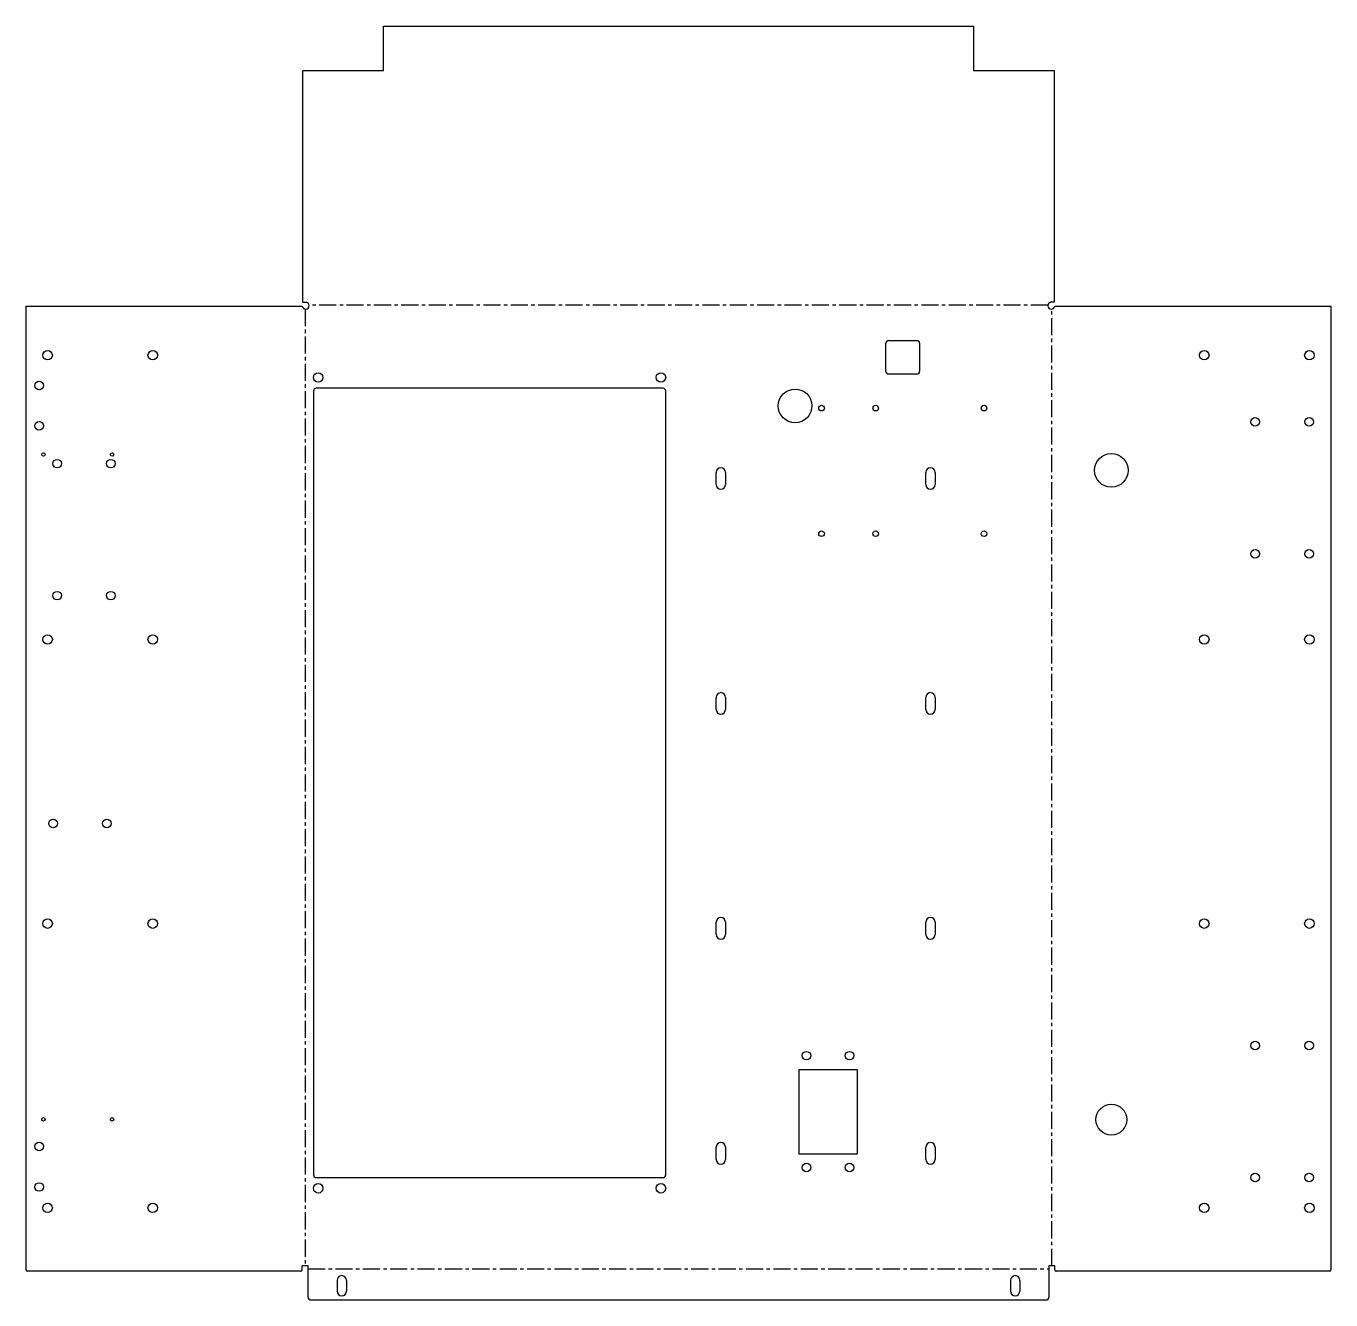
# Model space of a CAD drawing. Header units: millimetres. Extents: x -484 to 484, y -381 to 565.
import ezdxf

# ---------------------------------------------------------------- set-up
doc = ezdxf.new("R2010")
doc.units = ezdxf.units.MM
doc.linetypes.add('CENTERX2', pattern=[20.32, 12.7, -2.54, 2.54, -2.54])

msp = doc.modelspace()

# ---------------------------------------------------------------- linework, layer by layer
at = {"color": 7, "linetype": 'Continuous', "lineweight": 25}
for p, q in [((-219, 531.84), (-219, 564.84)), ((-219, 564.84), (219, 564.84)), ((219, 564.84), (219, 531.84)), ((-279, 359.84), (-279, 531.84)), ((-279, 531.84), (-219, 531.84)), ((219, 531.84), (279, 531.84)), ((279, 531.84), (279, 359.84)), ((-279, 359.84), (-276.29, 359.84)), ((279, 359.84), (276.29, 359.84)), ((-484.34, -358.5), (-484.34, 356.79)), ((-484.34, 356.79), (-279.34, 356.79)), ((279.34, 356.79), (484.34, 356.79)), ((484.34, 356.79), (484.34, -358.5)), ((154, 308.41), (154, 329.41)), ((156, 331.41), (177, 331.41)), ((179, 329.41), (179, 308.41)), ((177, 306.41), (156, 306.41)), ((-271, 294), (-271, -288)), ((-11.5, 296), (-269, 296)), ((-9.5, -288), (-9.5, 294)), ((28, 224.5), (28, 233.5)), ((35, 233.5), (35, 224.5)), ((183.5, 224.5), (183.5, 233.5)), ((190.5, 233.5), (190.5, 224.5)), ((28, 57.5), (28, 66.5)), ((35, 66.5), (35, 57.5)), ((183.5, 57.5), (183.5, 66.5)), ((190.5, 66.5), (190.5, 57.5)), ((28, -109.5), (28, -100.5)), ((35, -100.5), (35, -109.5)), ((183.5, -109.5), (183.5, -100.5)), ((190.5, -100.5), (190.5, -109.5)), ((89.5, -272.72), (89.5, -209.72)), ((89.5, -209.72), (132.6, -209.72)), ((132.6, -209.72), (132.6, -272.72)), ((28, -276.5), (28, -267.5)), ((35, -267.5), (35, -276.5)), ((183.5, -276.5), (183.5, -267.5)), ((190.5, -267.5), (190.5, -276.5)), ((132.6, -272.72), (89.5, -272.72)), ((-269, -290), (-11.5, -290)), ((-279.34, -358.5), (-279.34, -355.5)), ((-275, -355.5), (-279.34, -355.5)), ((-275, -378.84), (-275, -355.5)), ((279.34, -355.5), (275, -355.5)), ((275, -355.5), (275, -378.84)), ((279.34, -358.5), (279.34, -355.5)), ((-280.34, -359.5), (-483.34, -359.5)), ((-253.5, -366.34), (-253.5, -374.34)), ((-246.5, -366.34), (-246.5, -374.34)), ((246.5, -366.34), (246.5, -374.34)), ((253.5, -366.34), (253.5, -374.34)), ((483.34, -359.5), (280.34, -359.5)), ((-273, -380.84), (273, -380.84))]:
    msp.add_line(p, q, dxfattribs=at)
at = {"color": 7, "linetype": 'CENTERX2'}
for p, q in [((-277.17, 354.77), (-277.17, -355.5)), ((274.27, 357.67), (-274.27, 357.67)), ((277.17, -355.5), (277.17, 354.77)), ((-275, -357.67), (275, -357.67))]:
    msp.add_line(p, q, dxfattribs=at)
at = {"color": 7, "linetype": 'Continuous', "lineweight": 25}
for centre, radius in [((-468.34, 320.5), 3.5), ((-390.34, 320.5), 3.5), ((390.34, 320.5), 3.5), ((468.34, 320.5), 3.5), ((-474.59, 298), 3.2), ((-267.5, 304), 3.5), ((-13, 304), 3.5), ((86.6, 282.9), 12.5), ((106.2, 281.2), 2.1), ((146.4, 281.2), 2.1), ((226.8, 281.2), 2.1), ((428.17, 271), 3.2), ((468.17, 271), 3.2), ((-474.59, 268), 3.2), ((-471.48, 246.79), 1.25), ((-461.34, 240), 3.2), ((-421.34, 240), 3.2), ((-420.48, 246.79), 1.25), ((321.34, 235), 12.5), ((106.2, 188), 2.1), ((146.4, 188), 2.1), ((226.8, 188), 2.1), ((428.17, 173), 3.2), ((468.17, 173), 3.2), ((-461.34, 142), 3.2), ((-421.34, 142), 3.2), ((-468.34, 109.5), 3.5), ((-390.34, 109.5), 3.5), ((390.34, 109.5), 3.5), ((468.34, 109.5), 3.5), ((-464.34, -27.1), 3.2), ((-424.34, -27.1), 3.2), ((-468.34, -101.5), 3.5), ((-390.34, -101.5), 3.5), ((390.34, -101.5), 3.5), ((468.34, -101.5), 3.5), ((428.17, -192), 3.2), ((468.17, -192), 3.2), ((95, -199.5), 3.2), ((127, -199.5), 3.2), ((321.34, -247), 11.5), ((-471.48, -246.79), 1.25), ((-420.48, -246.79), 1.25), ((-474.59, -267), 3.2), ((95, -282.5), 3.2), ((127, -282.5), 3.2), ((428.17, -290), 3.2), ((468.17, -290), 3.2), ((-474.59, -297), 3.2), ((-267.5, -298), 3.5), ((-13, -298), 3.5), ((-468.34, -312.5), 3.5), ((-390.34, -312.5), 3.5), ((390.34, -312.5), 3.5), ((468.34, -312.5), 3.5)]:
    msp.add_circle(centre, radius, dxfattribs=at)
for centre, radius, start, end in [((-276.82, 357.32), 2.57, 191.78896, 78.21104), ((276.82, 357.32), 2.57, 101.78896, 348.21104), ((156, 329.41), 2, 90, 180), ((177, 329.41), 2, 0, 90), ((156, 308.41), 2, 180, 270), ((177, 308.41), 2, 270, 0), ((-269, 294), 2, 90, 180), ((-11.5, 294), 2, 0, 90), ((31.5, 233.5), 3.5, 0, 180), ((187, 233.5), 3.5, 0, 180), ((31.5, 224.5), 3.5, 180, 0), ((187, 224.5), 3.5, 180, 0), ((31.5, 66.5), 3.5, 0, 180), ((187, 66.5), 3.5, 0, 180), ((31.5, 57.5), 3.5, 180, 0), ((187, 57.5), 3.5, 180, 0), ((31.5, -100.5), 3.5, 0, 180), ((187, -100.5), 3.5, 0, 180), ((31.5, -109.5), 3.5, 180, 0), ((187, -109.5), 3.5, 180, 0), ((31.5, -267.5), 3.5, 0, 180), ((187, -267.5), 3.5, 0, 180), ((31.5, -276.5), 3.5, 180, 0), ((187, -276.5), 3.5, 180, 0), ((-269, -288), 2, 180, 270), ((-11.5, -288), 2, 270, 0), ((-483.34, -358.5), 1, 180, 270), ((-280.34, -358.5), 1, 270, 360), ((-250, -366.34), 3.5, 0, 180), ((250, -366.34), 3.5, 0, 180), ((280.34, -358.5), 1, 180, 270), ((483.34, -358.5), 1, 270, 360), ((-250, -374.34), 3.5, 180, 0), ((250, -374.34), 3.5, 180, 0), ((-273, -378.84), 2, 180, 270), ((273, -378.84), 2, 270, 0)]:
    msp.add_arc(centre, radius, start, end, dxfattribs=at)

doc.saveas('drawing.dxf')
